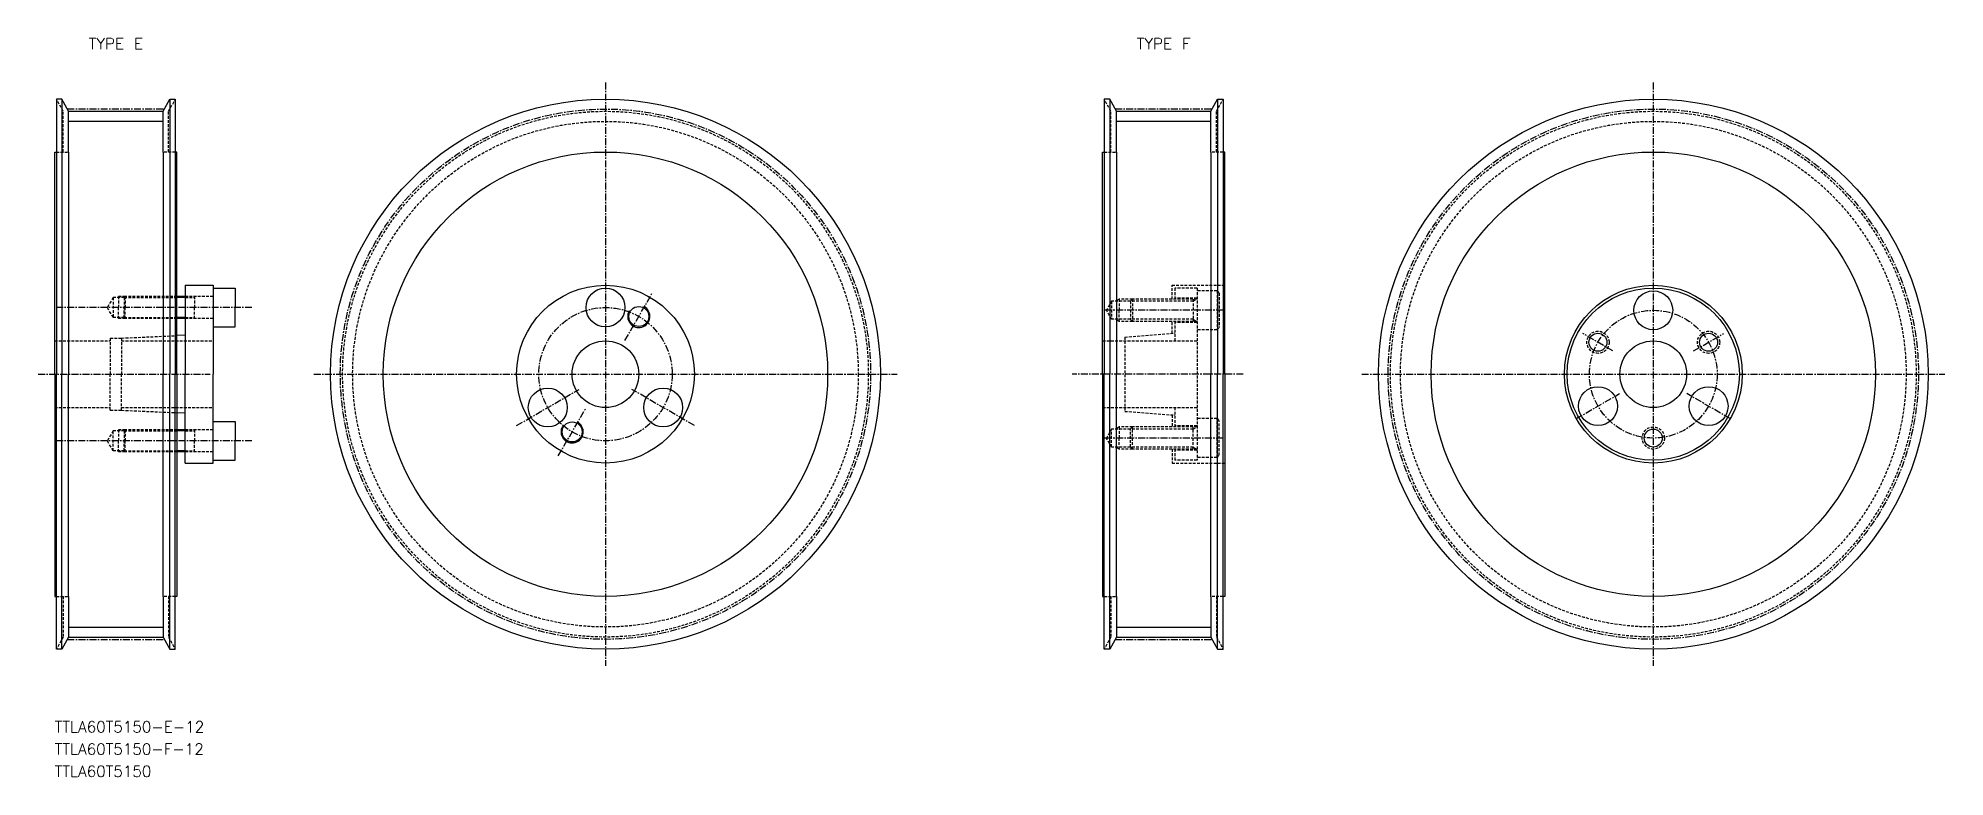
# Model space of a CAD drawing. Extents: x 10749 to 11093, y 19246 to 19379.
import ezdxf
from ezdxf.enums import TextEntityAlignment as Align

# ---------------------------------------------------------------- set-up
doc = ezdxf.new("R2010")
doc.units = 0
doc.linetypes.add('CENTER', pattern=[2, 1.25, -0.25, 0.25, -0.25])
doc.linetypes.add('DASHED', pattern=[0.75, 0.5, -0.25])
doc.layers.get('0').update_dxf_attribs({"linetype": 'CONTINUOUS'})
doc.layers.add('CENTER', color=1, linetype='CENTER')
doc.styles.add('MISUMI', font='txt.shx')

msp = doc.modelspace()

# ---------------------------------------------------------------- linework, layer by layer
at = {"color": 1, "linetype": 'CENTER'}
for p, q in [((10851.45, 19371.06), (10851.45, 19266.06)), ((11040.1, 19371.06), (11040.1, 19266.06)), ((10754.57, 19366.31), (10772.04, 19366.31)), ((10943.22, 19366.31), (10960.68, 19366.31)), ((10749.3, 19318.56), (10780.3, 19318.56)), ((10798.95, 19318.56), (10903.95, 19318.56)), ((10987.6, 19318.56), (11092.6, 19318.56)), ((10754.57, 19270.82), (10772.04, 19270.82)), ((10943.22, 19270.82), (10960.68, 19270.82))]:
    msp.add_line(p, q, dxfattribs=at)
at = {"color": 7, "linetype": 'CONTINUOUS'}
for p, q in [((10753.6, 19368.06), (10752.6, 19368.06)), ((10752.6, 19368.06), (10752.6, 19318.56)), ((10754.8, 19365.89), (10753.6, 19368.06)), ((10753.6, 19368.06), (10753.6, 19318.56)), ((10754.8, 19358.56), (10754.8, 19365.89)), ((10754.8, 19365.89), (10771.8, 19365.89)), ((10771.8, 19365.89), (10773, 19368.06)), ((10771.8, 19358.56), (10771.8, 19365.89)), ((10773, 19368.06), (10774, 19368.06)), ((10773, 19368.06), (10773, 19318.56)), ((10774, 19368.06), (10774, 19318.56)), ((10942.25, 19368.06), (10941.25, 19368.06)), ((10941.25, 19368.06), (10941.25, 19318.56)), ((10943.45, 19365.89), (10942.25, 19368.06)), ((10942.25, 19368.06), (10942.25, 19318.56)), ((10943.45, 19358.56), (10943.45, 19365.89)), ((10943.45, 19365.89), (10960.45, 19365.89)), ((10960.45, 19365.89), (10961.65, 19368.06)), ((10960.45, 19358.56), (10960.45, 19365.89)), ((10961.65, 19368.06), (10962.65, 19368.06)), ((10961.65, 19368.06), (10961.65, 19318.56)), ((10962.65, 19368.06), (10962.65, 19318.56)), ((10752.3, 19358.56), (10752.6, 19358.56)), ((10752.3, 19318.56), (10752.3, 19358.56)), ((10754.8, 19358.56), (10754.8, 19318.56)), ((10771.8, 19358.56), (10771.8, 19318.56)), ((10774.3, 19358.56), (10774, 19358.56)), ((10774.3, 19318.56), (10774.3, 19358.56)), ((10940.95, 19358.56), (10941.25, 19358.56)), ((10940.95, 19318.56), (10940.95, 19358.56)), ((10943.45, 19358.56), (10943.45, 19318.56)), ((10960.45, 19358.56), (10960.45, 19318.56)), ((10962.95, 19358.56), (10962.65, 19358.56)), ((10962.95, 19318.56), (10962.95, 19358.56)), ((10775.8, 19334.56), (10780.8, 19334.56)), ((10775.8, 19334.56), (10775.8, 19332.56)), ((10780.8, 19334.56), (10780.8, 19334.06)), ((10775.8, 19332.56), (10774.3, 19332.56)), ((10775.8, 19332.56), (10775.8, 19328.56)), ((10780.8, 19334.06), (10780.8, 19327.06)), ((10780.8, 19334.06), (10784.8, 19334.06)), ((10784.8, 19334.06), (10784.8, 19330.56)), ((10775.8, 19328.56), (10774.3, 19328.56)), ((10775.8, 19328.56), (10775.8, 19325.56)), ((10784.8, 19327.06), (10784.8, 19330.56)), ((10775.8, 19325.56), (10774.3, 19325.5)), ((10775.8, 19325.56), (10775.8, 19318.56)), ((10780.8, 19327.06), (10780.8, 19318.56)), ((10780.8, 19327.06), (10784.8, 19327.06)), ((10752.3, 19318.56), (10752.3, 19278.56)), ((10752.6, 19269.06), (10752.6, 19318.56)), ((10753.6, 19269.06), (10753.6, 19318.56)), ((10754.8, 19278.56), (10754.8, 19318.56)), ((10771.8, 19278.56), (10771.8, 19318.56)), ((10773, 19269.06), (10773, 19318.56)), ((10774, 19269.06), (10774, 19318.56)), ((10774.3, 19318.56), (10774.3, 19278.56)), ((10775.8, 19311.56), (10775.8, 19318.56)), ((10780.8, 19310.06), (10780.8, 19318.56)), ((10940.95, 19318.56), (10940.95, 19278.56)), ((10941.25, 19269.06), (10941.25, 19318.56)), ((10942.25, 19269.06), (10942.25, 19318.56)), ((10943.45, 19278.56), (10943.45, 19318.56)), ((10960.45, 19278.56), (10960.45, 19318.56)), ((10961.65, 19269.06), (10961.65, 19318.56)), ((10962.65, 19269.06), (10962.65, 19318.56)), ((10962.95, 19318.56), (10962.95, 19278.56)), ((10775.8, 19311.56), (10774.3, 19311.63)), ((10775.8, 19308.56), (10775.8, 19311.56)), ((10775.8, 19308.56), (10774.3, 19308.56)), ((10775.8, 19304.56), (10775.8, 19308.56)), ((10780.8, 19303.06), (10780.8, 19310.06)), ((10780.8, 19310.06), (10784.8, 19310.06)), ((10784.8, 19310.06), (10784.8, 19306.56)), ((10775.8, 19304.56), (10774.3, 19304.56)), ((10775.8, 19302.56), (10775.8, 19304.56)), ((10784.8, 19303.06), (10784.8, 19306.56)), ((10775.8, 19302.56), (10780.8, 19302.56)), ((10780.8, 19303.06), (10784.8, 19303.06)), ((10780.8, 19302.56), (10780.8, 19303.06)), ((10752.3, 19278.56), (10752.6, 19278.56)), ((10754.8, 19278.56), (10754.8, 19271.24)), ((10771.8, 19278.56), (10771.8, 19271.24)), ((10774.3, 19278.56), (10774, 19278.56)), ((10940.95, 19278.56), (10941.25, 19278.56)), ((10943.45, 19278.56), (10943.45, 19271.24)), ((10960.45, 19278.56), (10960.45, 19271.24)), ((10962.95, 19278.56), (10962.65, 19278.56)), ((10753.6, 19269.06), (10752.6, 19269.06)), ((10754.8, 19271.24), (10753.6, 19269.06)), ((10754.8, 19271.24), (10771.8, 19271.24)), ((10771.8, 19271.24), (10773, 19269.06)), ((10773, 19269.06), (10774, 19269.06)), ((10942.25, 19269.06), (10941.25, 19269.06)), ((10943.45, 19271.24), (10942.25, 19269.06)), ((10943.45, 19271.24), (10960.45, 19271.24)), ((10960.45, 19271.24), (10961.65, 19269.06)), ((10961.65, 19269.06), (10962.65, 19269.06))]:
    msp.add_line(p, q, dxfattribs=at)
at = {"color": 3, "linetype": 'DASHED'}
for p, q in [((10753.8, 19365.89), (10752.6, 19368.06)), ((10753.8, 19358.56), (10753.8, 19365.89)), ((10772.8, 19365.89), (10774, 19368.06)), ((10772.8, 19358.56), (10772.8, 19365.89)), ((10942.45, 19365.89), (10941.25, 19368.06)), ((10942.45, 19358.56), (10942.45, 19365.89)), ((10961.45, 19365.89), (10962.65, 19368.06)), ((10961.45, 19358.56), (10961.45, 19365.89)), ((10752.6, 19358.56), (10754.8, 19358.56)), ((10774, 19358.56), (10771.8, 19358.56)), ((10941.25, 19358.56), (10943.45, 19358.56)), ((10962.65, 19358.56), (10960.45, 19358.56)), ((10953.45, 19334.56), (10962.95, 19334.56)), ((10953.45, 19332.06), (10953.45, 19334.56)), ((10762.8, 19332.36), (10761.76, 19330.56)), ((10764.8, 19332.36), (10762.8, 19332.36)), ((10762.8, 19332.36), (10762.8, 19328.76)), ((10765, 19332.56), (10763.8, 19332.56)), ((10763.8, 19332.56), (10763.8, 19330.56)), ((10765, 19332.56), (10764.8, 19332.36)), ((10764.8, 19332.36), (10774.3, 19332.36)), ((10764.8, 19332.36), (10764.8, 19330.56)), ((10774.3, 19332.56), (10765, 19332.56)), ((10765, 19332.56), (10765, 19330.56)), ((10780.8, 19332.56), (10775.8, 19332.56)), ((10775.8, 19332.36), (10777.47, 19332.36)), ((10777.47, 19332.56), (10777.47, 19330.56)), ((10942.57, 19331.68), (10941.63, 19330.06)), ((10942.57, 19331.68), (10942.57, 19328.44)), ((10945.95, 19331.68), (10942.57, 19331.68)), ((10943.95, 19332.06), (10943.29, 19331.68)), ((10943.95, 19332.06), (10943.95, 19330.06)), ((10946.33, 19332.06), (10943.95, 19332.06)), ((10945.95, 19331.68), (10946.33, 19332.06)), ((10957.25, 19331.68), (10945.95, 19331.68)), ((10945.95, 19331.68), (10945.95, 19328.44)), ((10957.95, 19332.06), (10946.33, 19332.06)), ((10946.33, 19332.06), (10946.33, 19328.06)), ((10957.95, 19334.06), (10953.95, 19334.06)), ((10953.95, 19334.06), (10953.95, 19332.06)), ((10957.95, 19332.26), (10953.95, 19332.26)), ((10957.25, 19332.06), (10957.25, 19328.06)), ((10957.25, 19331.68), (10957.91, 19332.06)), ((10957.95, 19334.06), (10957.95, 19303.06)), ((10961.55, 19333.56), (10957.95, 19333.56)), ((10961.55, 19333.56), (10961.55, 19326.56)), ((10961.55, 19333.56), (10961.95, 19333.16)), ((10961.95, 19333.16), (10961.95, 19326.96)), ((10762.8, 19328.76), (10761.76, 19330.56)), ((10764.8, 19328.76), (10762.8, 19328.76)), ((10763.8, 19328.56), (10763.8, 19330.56)), ((10765, 19328.56), (10763.8, 19328.56)), ((10764.8, 19328.76), (10764.8, 19330.56)), ((10764.8, 19328.76), (10774.3, 19328.76)), ((10765, 19328.56), (10764.8, 19328.76)), ((10765, 19328.56), (10765, 19330.56)), ((10774.3, 19328.56), (10765, 19328.56)), ((10775.8, 19328.76), (10777.47, 19328.76)), ((10780.8, 19328.56), (10775.8, 19328.56)), ((10777.47, 19328.56), (10777.47, 19330.56)), ((10942.57, 19328.44), (10941.63, 19330.06)), ((10945.95, 19328.44), (10942.57, 19328.44)), ((10943.95, 19328.06), (10943.29, 19328.44)), ((10943.95, 19328.06), (10943.95, 19330.06)), ((10946.33, 19328.06), (10943.95, 19328.06)), ((10957.25, 19328.44), (10945.95, 19328.44)), ((10946.33, 19328.06), (10945.95, 19328.44)), ((10957.95, 19328.06), (10946.33, 19328.06)), ((10953.45, 19325.9), (10953.45, 19328.06)), ((10953.95, 19328.06), (10953.95, 19324.56)), ((10957.95, 19327.86), (10953.95, 19327.86)), ((10957.25, 19328.44), (10957.91, 19328.06)), ((10752.3, 19324.56), (10762.3, 19324.56)), ((10762.3, 19325.06), (10762.3, 19318.56)), ((10762.3, 19325.06), (10764.3, 19325.06)), ((10764.3, 19325.06), (10774.3, 19325.5)), ((10764.3, 19325.06), (10764.3, 19318.56)), ((10764.3, 19324.56), (10780.8, 19324.56)), ((10940.95, 19324.56), (10957.95, 19324.56)), ((10944.95, 19325.25), (10953.95, 19325.94)), ((10944.95, 19325.25), (10944.95, 19311.87)), ((10961.55, 19326.56), (10957.95, 19326.56)), ((10961.55, 19326.56), (10961.95, 19326.96)), ((10762.3, 19312.06), (10762.3, 19318.56)), ((10764.3, 19312.06), (10764.3, 19318.56)), ((10752.3, 19312.56), (10762.3, 19312.56)), ((10762.3, 19312.06), (10764.3, 19312.06)), ((10764.3, 19312.56), (10780.8, 19312.56)), ((10764.3, 19312.06), (10774.3, 19311.63)), ((10940.95, 19312.56), (10957.95, 19312.56)), ((10944.95, 19311.87), (10953.95, 19311.19)), ((10953.45, 19311.22), (10953.45, 19309.06)), ((10953.95, 19312.56), (10953.95, 19309.06)), ((10961.55, 19310.56), (10957.95, 19310.56)), ((10961.55, 19303.56), (10961.55, 19310.56)), ((10961.55, 19310.56), (10961.95, 19310.16)), ((10762.8, 19308.36), (10761.76, 19306.56)), ((10764.8, 19308.36), (10762.8, 19308.36)), ((10762.8, 19304.76), (10762.8, 19308.36)), ((10765, 19308.56), (10763.8, 19308.56)), ((10763.8, 19308.56), (10763.8, 19306.56)), ((10765, 19308.56), (10764.8, 19308.36)), ((10764.8, 19308.36), (10774.3, 19308.36)), ((10764.8, 19308.36), (10764.8, 19306.56)), ((10774.3, 19308.56), (10765, 19308.56)), ((10765, 19308.56), (10765, 19306.56)), ((10780.8, 19308.56), (10775.8, 19308.56)), ((10775.8, 19308.36), (10777.47, 19308.36)), ((10777.47, 19308.56), (10777.47, 19306.56)), ((10942.57, 19308.68), (10941.63, 19307.06)), ((10942.57, 19305.44), (10941.63, 19307.06)), ((10942.57, 19305.44), (10942.57, 19308.68)), ((10945.95, 19308.68), (10942.57, 19308.68)), ((10943.95, 19309.06), (10943.29, 19308.68)), ((10943.95, 19309.06), (10943.95, 19307.06)), ((10946.33, 19309.06), (10943.95, 19309.06)), ((10943.95, 19305.06), (10943.95, 19307.06)), ((10946.33, 19309.06), (10945.95, 19308.68)), ((10957.25, 19308.68), (10945.95, 19308.68)), ((10945.95, 19305.44), (10945.95, 19308.68)), ((10957.95, 19309.06), (10946.33, 19309.06)), ((10946.33, 19305.06), (10946.33, 19309.06)), ((10957.95, 19309.26), (10953.95, 19309.26)), ((10957.25, 19305.06), (10957.25, 19309.06)), ((10957.25, 19308.68), (10957.91, 19309.06)), ((10961.95, 19303.96), (10961.95, 19310.16)), ((10762.8, 19304.76), (10761.76, 19306.56)), ((10764.8, 19304.76), (10762.8, 19304.76)), ((10763.8, 19304.56), (10763.8, 19306.56)), ((10765, 19304.56), (10763.8, 19304.56)), ((10764.8, 19304.76), (10764.8, 19306.56)), ((10764.8, 19304.76), (10774.3, 19304.76)), ((10765, 19304.56), (10764.8, 19304.76)), ((10765, 19304.56), (10765, 19306.56)), ((10774.3, 19304.56), (10765, 19304.56)), ((10775.8, 19304.76), (10777.47, 19304.76)), ((10780.8, 19304.56), (10775.8, 19304.56)), ((10777.47, 19304.56), (10777.47, 19306.56)), ((10945.95, 19305.44), (10942.57, 19305.44)), ((10943.95, 19305.06), (10943.29, 19305.44)), ((10946.33, 19305.06), (10943.95, 19305.06)), ((10957.25, 19305.44), (10945.95, 19305.44)), ((10945.95, 19305.44), (10946.33, 19305.06)), ((10957.95, 19305.06), (10946.33, 19305.06)), ((10953.45, 19305.06), (10953.45, 19302.56)), ((10953.95, 19305.06), (10953.95, 19303.06)), ((10957.95, 19304.86), (10953.95, 19304.86)), ((10957.25, 19305.44), (10957.91, 19305.06)), ((10961.55, 19303.56), (10957.95, 19303.56)), ((10961.55, 19303.56), (10961.95, 19303.96)), ((10953.45, 19302.56), (10962.95, 19302.56)), ((10957.95, 19303.06), (10953.95, 19303.06)), ((10752.6, 19278.56), (10754.8, 19278.56)), ((10753.8, 19278.56), (10753.8, 19271.24)), ((10774, 19278.56), (10771.8, 19278.56)), ((10772.8, 19278.56), (10772.8, 19271.24)), ((10941.25, 19278.56), (10943.45, 19278.56)), ((10942.45, 19278.56), (10942.45, 19271.24)), ((10962.65, 19278.56), (10960.45, 19278.56)), ((10961.45, 19278.56), (10961.45, 19271.24)), ((10753.8, 19271.24), (10752.6, 19269.06)), ((10772.8, 19271.24), (10774, 19269.06)), ((10942.45, 19271.24), (10941.25, 19269.06)), ((10961.45, 19271.24), (10962.65, 19269.06))]:
    msp.add_line(p, q, dxfattribs=at)
at = {"color": 3, "linetype": 'CONTINUOUS'}
for p, q in [((10754.8, 19364.09), (10771.8, 19364.09)), ((10943.45, 19364.09), (10960.45, 19364.09)), ((10754.8, 19273.04), (10771.8, 19273.04)), ((10943.45, 19273.04), (10960.45, 19273.04))]:
    msp.add_line(p, q, dxfattribs=at)
at = {"color": 3}
for p, q in [((10775.8, 19332.36), (10774.3, 19332.36)), ((10775.8, 19328.76), (10774.3, 19328.76)), ((10775.8, 19308.36), (10774.3, 19308.36)), ((10775.8, 19304.76), (10774.3, 19304.76))]:
    msp.add_line(p, q, dxfattribs=at)
at = {"color": 7, "linetype": 'CONTINUOUS'}
for centre, radius in [((10851.45, 19318.56), 49.5), ((11040.1, 19318.56), 49.5), ((10851.45, 19318.56), 40), ((11040.1, 19318.56), 40), ((10851.45, 19318.56), 16), ((10851.45, 19318.56), 16), ((11040.1, 19318.56), 16), ((10851.45, 19330.56), 3.5), ((11040.1, 19318.56), 15.5), ((11040.1, 19330.06), 3.5), ((10857.45, 19328.95), 1.8), ((10851.45, 19318.56), 6), ((11030.14, 19324.31), 1.62), ((11040.1, 19318.56), 6), ((11050.06, 19324.31), 1.62), ((10841.06, 19312.56), 3.5), ((10861.84, 19312.56), 3.5), ((11030.14, 19312.81), 3.5), ((11050.06, 19312.81), 3.5), ((10845.45, 19308.17), 1.8), ((11040.1, 19307.06), 1.62)]:
    msp.add_circle(centre, radius, dxfattribs=at)
at = {"color": 1, "linetype": 'CENTER'}
for centre in [(10851.45, 19318.56), (11040.1, 19318.56)]:
    msp.add_circle(centre, 47.74, dxfattribs=at)
at = {"color": 3, "linetype": 'DASHED'}
for centre, radius in [((10851.45, 19318.56), 47.33), ((11040.1, 19318.56), 47.33), ((10851.45, 19318.56), 45.52), ((11040.1, 19318.56), 45.52), ((11030.14, 19324.31), 2), ((11050.06, 19324.31), 2), ((11040.1, 19307.06), 2)]:
    msp.add_circle(centre, radius, dxfattribs=at)
at = {"color": 3, "linetype": 'CONTINUOUS'}
for centre in [(10857.45, 19328.95), (10845.45, 19308.17)]:
    msp.add_arc(centre, 2, 150, 62, dxfattribs=at)
at = {"layer": 'CENTER', "color": 1, "linetype": 'CENTER'}
for p, q in [((10851.45, 19337.06), (10851.45, 19324.06)), ((10854.95, 19324.62), (10859.95, 19333.28)), ((10787.8, 19330.56), (10752.76, 19330.56)), ((10962.63, 19330.06), (10941.12, 19330.06)), ((11032.84, 19322.75), (11027.43, 19325.87)), ((11047.35, 19322.75), (11052.76, 19325.87)), ((10966.29, 19318.56), (10935.46, 19318.56)), ((10835.43, 19309.31), (10846.69, 19315.81)), ((10867.47, 19309.31), (10856.21, 19315.81)), ((11026.24, 19310.56), (11034.03, 19315.06)), ((11053.95, 19310.56), (11046.16, 19315.06)), ((10842.95, 19303.84), (10847.95, 19312.5)), ((10962.63, 19307.06), (10941.12, 19307.06)), ((10787.8, 19306.56), (10752.76, 19306.56))]:
    msp.add_line(p, q, dxfattribs=at)
for centre, radius in [((10851.45, 19318.56), 12), ((11040.1, 19318.56), 11.5)]:
    msp.add_circle(centre, radius, dxfattribs=at)

# ---------------------------------------------------------------- texts
at = {"color": 7, "linetype": 'CONTINUOUS', "style": 'MISUMI'}
for s, p in [('TYPE E', (10763.3, 19378.06)), ('TYPE F', (10951.95, 19378.06))]:
    msp.add_text(s, height=2, dxfattribs=at).set_placement(p, align=Align.MIDDLE_CENTER)
for s, p in [('TTLA60T5150-E-12', (10752.3, 19254.06)), ('TTLA60T5150-F-12', (10752.3, 19250.06)), ('TTLA60T5150', (10752.3, 19246.06))]:
    msp.add_text(s, height=2, dxfattribs=at).set_placement(p)

doc.saveas('drawing.dxf')
